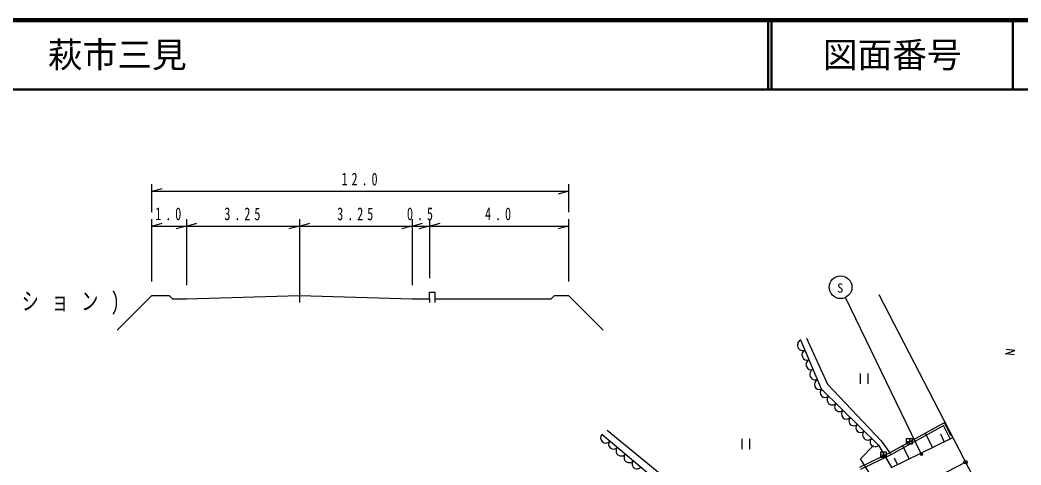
# Model space of a CAD drawing. Units: millimetres, scale not verified. Extents: x 40000 to 680000, y 20000 to 380000.
# Drawn here: x 401018 to 545162, y 315986 to 380000 of the extents above; entities that cross this region are included whole.
import ezdxf
from ezdxf.enums import TextEntityAlignment as Align

# ---------------------------------------------------------------- set-up
doc = ezdxf.new("R2010")
doc.units = ezdxf.units.MM
doc.header["$LTSCALE"] = 1000
doc.header["$PDMODE"] = 32
doc.header["$PDSIZE"] = 500
for name, color, linetype, lineweight in [('M-BGD', 7, 'Continuous', 25), ('M-TTL', 2, 'Continuous', 140), ('M-TTL-LINE', 7, 'Continuous', 50)]:
    doc.layers.add(name, color=color, linetype=linetype, lineweight=lineweight)
doc.layers.add('M-OTRS', color=6, linetype='Continuous')
doc.layers.add('M-TTL-TXT', color=7, linetype='Continuous')
doc.styles.add('ＭＳ ゴシック', font='')
doc.styles.get('ＭＳ ゴシック').set_extended_font_data('MS Gothic')

msp = doc.modelspace()

# ---------------------------------------------------------------- linework, layer by layer
at = {"layer": 'M-BGD'}
for p, q in [((419998, 352366), (419998, 356366)), ((479998, 356366), (479998, 352366)), ((419998, 355366), (421498, 355786)), ((419998, 355366), (479998, 355366)), ((479998, 355366), (478498, 354946)), ((419998, 342366), (419998, 351366)), ((419998, 350366), (421498, 350786)), ((419998, 350366), (424998, 350366)), ((424998, 350366), (423498, 349946)), ((424998, 351366), (424998, 341866)), ((424998, 350366), (426498, 350786)), ((424998, 350366), (441248, 350366)), ((441248, 350366), (439748, 349946)), ((441248, 351366), (441248, 339366)), ((441248, 350366), (442748, 350786)), ((441248, 350366), (457498, 350366)), ((457498, 350366), (455998, 349946)), ((457498, 351366), (457498, 341866)), ((457498, 350366), (458998, 350786)), ((457498, 350366), (459998, 350366)), ((459998, 350366), (458498, 349946)), ((459998, 351366), (459998, 342866)), ((459998, 350366), (461498, 350786)), ((459998, 350366), (479998, 350366)), ((479998, 350366), (478498, 349946)), ((479998, 351366), (479998, 342366)), ((419998, 340366), (414998, 335366)), ((524672, 340532), (552615, 286559)), ((459998, 339866), (459998, 339366)), ((460748, 339866), (460748, 339366)), ((530844, 317510), (519943, 340004)), ((522018, 329152), (522018, 327652)), ((523158, 327652), (523158, 329152)), ((534217, 322095), (526283, 317725)), ((534034, 321651), (526428, 317462)), ((534965, 319762), (534024, 321646)), ((535102, 320160), (534152, 322059)), ((501676, 306261), (484794, 320366)), ((485564, 320996), (503564, 306298)), ((532433, 318522), (531434, 320562)), ((534121, 319349), (533602, 320409)), ((535102, 320160), (535196, 320205)), ((504975, 319761), (504975, 318261)), ((506115, 318261), (506115, 319761)), ((522046, 316886), (523934, 318767)), ((529058, 316868), (528137, 318746)), ((528697, 319377), (529497, 319377)), ((529097, 319777), (529097, 318977)), ((530746, 317695), (530266, 318674)), ((534965, 319762), (535334, 319939)), ((526283, 317725), (521900, 315620)), ((526413, 317454), (522030, 315350)), ((524963, 317454), (525763, 317454)), ((525363, 317854), (525363, 317054)), ((526428, 317462), (526284, 317726)), ((527370, 316041), (526929, 316940))]:
    msp.add_line(p, q, dxfattribs=at)
for points in [[(419998, 340366), (422498, 340366), (422998, 339866), (424998, 339866), (441248, 340366), (457498, 339866), (459998, 339866), (459998, 340866), (460748, 340866), (460748, 339866), (477498, 339866), (477998, 340366), (479998, 340366), (484998, 335366)], [(524637, 318812), (516455, 326888), (513457, 333960)], [(514271, 334219), (517307, 327592), (525008, 319447), (526283, 317725)], [(544161, 331809), (542940, 331994), (544260, 332442), (543034, 332621)], [(524637, 318812), (526526, 315628), (534965, 319762)], [(475627, 284545), (492747, 293401), (537174, 316383)], [(510223, 307151), (523823, 314036), (522046, 316886)]]:
    msp.add_lwpolyline(points, dxfattribs=at)
for points in [[(528697, 318977), (528697, 319777), (529497, 319777), (529497, 318977)], [(524963, 317054), (524963, 317854), (525763, 317854), (525763, 317054)]]:
    msp.add_lwpolyline(points, close=True, dxfattribs=at)
for centre, radius in [((519182, 341563), 1642), ((530844, 317510), 150), ((530844, 317510), 90), ((530844, 317510), 30)]:
    msp.add_circle(centre, radius, dxfattribs=at)
for centre, radius, start, end in [((513761, 333241), 799, 112.97272, 293.01068), ((514367, 331814), 750, 113.0079, 292.90775), ((514952, 330433), 750, 113.0079, 292.97807), ((515557, 329006), 799, 112.97272, 293.01068), ((516163, 327579), 750, 113.0079, 292.90775), ((516951, 326399), 699, 135.40552, 315.40471), ((517983, 325380), 750, 135.32431, 315.37801), ((519015, 324361), 700, 135.34723, 315.40552), ((520047, 323343), 750, 135.37802, 315.37801), ((521079, 322324), 700, 135.34723, 315.34724), ((522075, 321341), 699, 135.40552, 315.40471), ((485369, 319886), 750, 140.13577, 320.08679), ((523107, 320322), 750, 135.32431, 315.37801), ((486482, 318956), 701, 140.15256, 320.10011), ((524139, 319303), 700, 135.34723, 315.40552), ((487594, 318026), 750, 140.08679, 320.19443), ((488745, 317065), 750, 140.08679, 320.13577), ((489858, 316135), 700, 140.1001, 320.10011)]:
    msp.add_arc(centre, radius, start, end, dxfattribs=at)
at = {"layer": 'M-OTRS'}
msp.add_point((537174, 316383), dxfattribs=at)
at = {"layer": 'M-TTL'}
msp.add_line((680000, 380000), (40000, 380000), dxfattribs=at)
at = {"layer": 'M-TTL-LINE'}
for p, q in [((508747, 380000), (508747, 370000)), ((509247, 380000), (509247, 370000)), ((543997, 380000), (543997, 370000)), ((40000, 370000), (680000, 370000))]:
    msp.add_line(p, q, dxfattribs=at)

# ---------------------------------------------------------------- texts
at = {"layer": 'M-BGD', "style": 'ＭＳ ゴシック', "width": 0.7}
for s, p in [('1', (447319, 355657)), ('2', (448758, 355654)), ('0', (451637, 355649)), ('.', (450197, 355652)), ('1', (420485, 350657)), ('0', (423364, 350652)), ('3', (430444, 350657)), ('2', (433322, 350652)), ('5', (434762, 350649)), ('3', (446694, 350657)), ('2', (449572, 350652)), ('5', (451012, 350649)), ('0', (456735, 350657)), ('5', (459614, 350652)), ('4', (467985, 350657)), ('0', (470864, 350652)), ('.', (421925, 350654)), ('.', (431883, 350654)), ('.', (448133, 350654)), ('.', (458175, 350654)), ('.', (469425, 350654))]:
    msp.add_text(s, height=1833, dxfattribs=at).set_placement(p, align=Align.BOTTOM_LEFT)
at = {"layer": 'M-BGD', "style": 'ＭＳ ゴシック'}
msp.add_text('S', height=1320, dxfattribs=at).set_placement((518684, 340389), align=Align.BOTTOM_LEFT)
at = {"layer": 'M-BGD', "insert": (373415, 337593), "char_height": 2566, "attachment_point": 7, "style": 'ＭＳ ゴシック'}
msp.add_mtext('\\T1.75;\\W0.7;RC(ポストテンション)', dxfattribs=at)
at = {"layer": 'M-TTL-TXT', "style": 'ＭＳ ゴシック'}
msp.add_text('萩市三見', height=3666, dxfattribs=at).set_placement((405024, 375000), align=Align.MIDDLE_LEFT)
msp.add_text('図面番号', height=3666, dxfattribs=at).set_placement((526622, 375000), align=Align.MIDDLE_CENTER)

doc.saveas('drawing.dxf')
